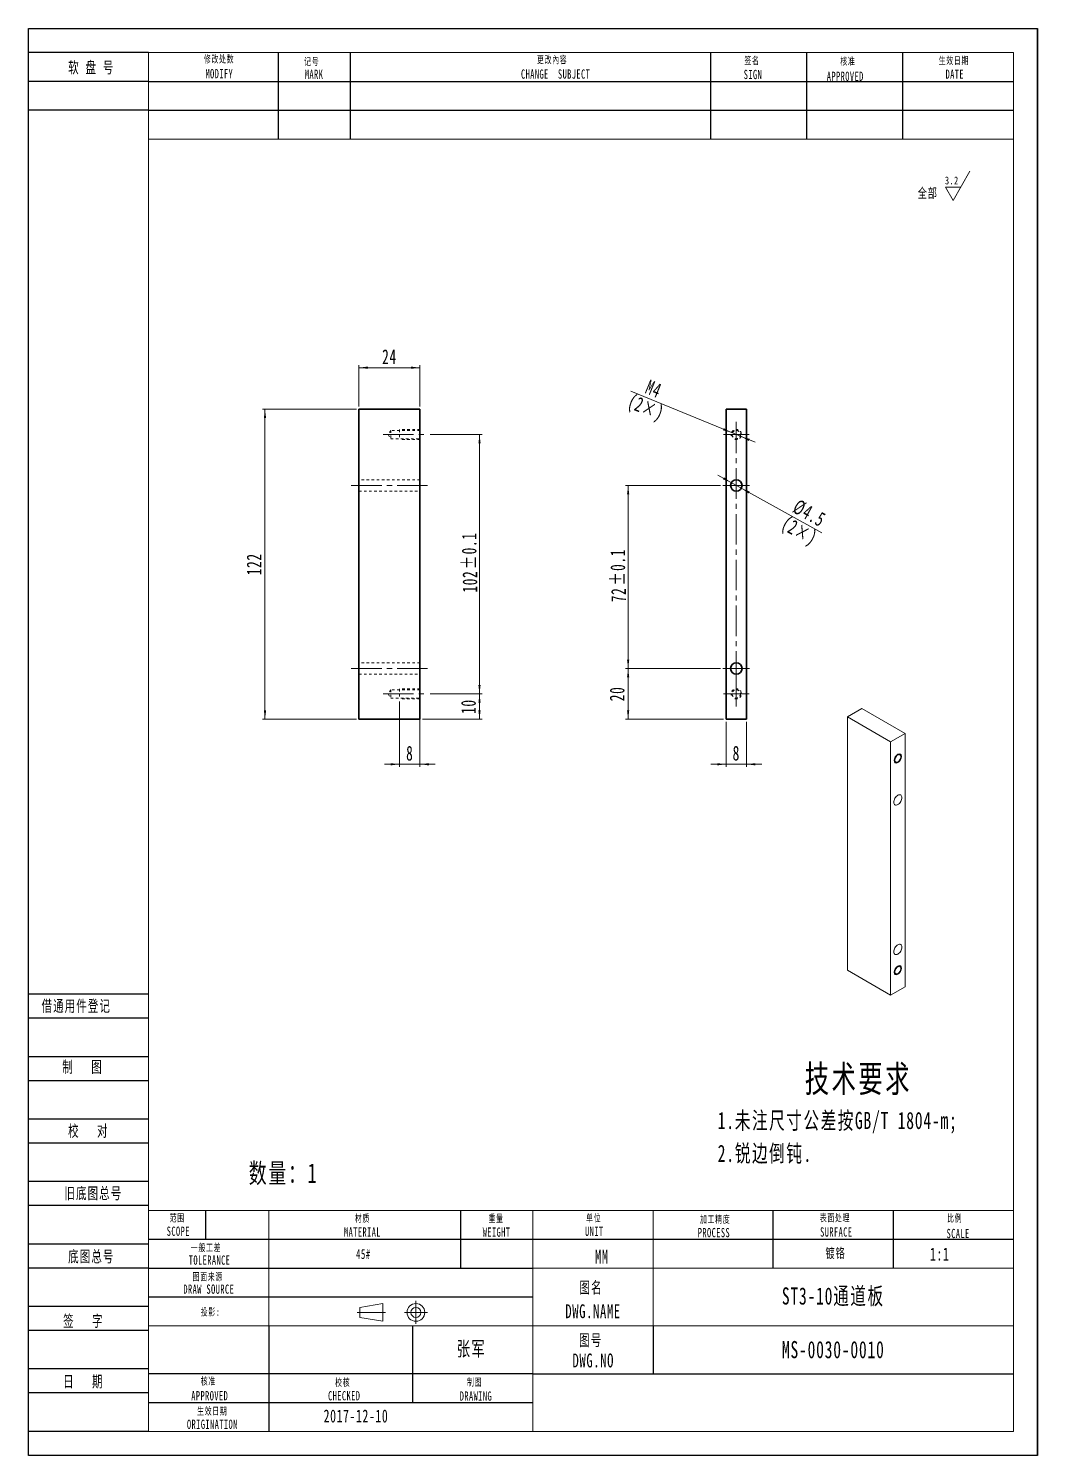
# Model space of a CAD drawing. Header units: millimetres. Extents: x 0 to 8592, y 0 to 561.
# Drawn here: x 3600 to 3996, y 0 to 561 of the extents above; entities that cross this region are included whole.
import ezdxf

# ---------------------------------------------------------------- set-up
doc = ezdxf.new("R2010")
doc.units = ezdxf.units.MM
for name, pattern in [('AD_LTYPE3 0 mm', [16, 11, -1, 1, -1, 1, -1]), ('点画线', [18, 12, -2, 2, -2]), ('虚线', [2, 1, -1])]:
    doc.linetypes.add(name, pattern=pattern)
doc.layers.get('0').update_dxf_attribs({"lineweight": 35})
for name, color, linetype, lineweight in [('ACAD0', 7, 'Continuous', 0), ('ACADA-定位3-标高', 171, 'Continuous', 0), ('ACADA-构件3-柱砼', 9, 'Continuous', 0), ('ACADA-构件8-屋面', 7, 'Continuous', 0), ('EB0', 7, 'Continuous', 35), ('中心线层', 1, '点画线', 18), ('尺寸线层', 3, 'Continuous', 18), ('虚线层', 6, '虚线', 18)]:
    doc.layers.add(name, color=color, linetype=linetype, lineweight=lineweight)
doc.styles.add('标准', font='', dxfattribs={"width": 0.667})
doc.styles.get('标准').set_extended_font_data('宋体')
doc.dimstyles.new('标准', dxfattribs={"dimtxt": 5.779688, "dimasz": 3.5, "dimexe": 1, "dimexo": 1, "dimgap": 1.209086, "dimtad": 1, "dimdec": 1, "dimdsep": 46, "dimtxsty": '标准', "dimblk": '_CAXARROW', "dimcen": 0, "dimdle": 6, "dimazin": 2, "dimtfac": 0.707107, "dimtdec": 3, "dimtmove": 0, "dimatfit": 3, "dimfxl": 1, "dimfrac": 2, "dimtolj": 1, "dimlwd": 18, "dimarcsym": 0})

# ---------------------------------------------------------------- blocks, each defined once
blk = doc.blocks.new('*X125')
at = {"layer": 'EB0', "linetype": 'Continuous', "lineweight": 18}
for points in [[(3692.57, 411.56), (3693.01, 408.06), (3692.13, 408.06)], [(3692.57, 289.56), (3693.01, 293.06), (3692.13, 293.06)]]:
    blk.add_hatch(color=0, dxfattribs=at).paths.add_polyline_path(points, flags=0)
at = {"layer": 'EB0', "color": 0, "linetype": 'Continuous', "lineweight": 18}
for p, q in [((3728.53, 411.56), (3691.57, 411.56)), ((3692.57, 411.56), (3692.57, 289.56)), ((3728.53, 289.56), (3691.57, 289.56))]:
    blk.add_line(p, q, dxfattribs=at)
at = {"layer": 'EB0', "color": 0, "linetype": 'Continuous', "lineweight": 18, "insert": (3688.26, 350.56), "char_height": 5.78, "width": 12.6446, "attachment_point": 5, "rotation": 90, "line_spacing_factor": 1.15057, "style": '标准'}
blk.add_mtext('\\T1.1;122', dxfattribs=at)
blk = doc.blocks.new('_CAXARROW')
blk.add_hatch(color=0).paths.add_polyline_path([(0, 0), (-1, 0.125), (-1, -0.125)], flags=0)
blk = doc.blocks.new('*X126')
at = {"layer": 'EB0', "linetype": 'Continuous', "lineweight": 18}
for points in [[(3729.53, 427.87), (3733.03, 427.43), (3733.03, 428.31)], [(3753.53, 427.87), (3750.03, 427.43), (3750.03, 428.31)]]:
    blk.add_hatch(color=0, dxfattribs=at).paths.add_polyline_path(points, flags=0)
at = {"layer": 'EB0', "color": 0, "linetype": 'Continuous', "lineweight": 18}
for p, q in [((3729.53, 412.56), (3729.53, 428.87)), ((3753.53, 427.87), (3729.53, 427.87)), ((3753.53, 412.56), (3753.53, 428.87))]:
    blk.add_line(p, q, dxfattribs=at)
at = {"layer": 'EB0', "color": 0, "linetype": 'Continuous', "lineweight": 18, "insert": (3741.53, 432.18), "char_height": 5.78, "width": 8.3462, "attachment_point": 5, "line_spacing_factor": 1.15057, "style": '标准'}
blk.add_mtext('\\T1.1;24', dxfattribs=at)
blk = doc.blocks.new('*X127')
at = {"layer": 'EB0', "linetype": 'Continuous', "lineweight": 18}
for points in [[(3835.41, 309.56), (3834.98, 306.06), (3835.85, 306.06)], [(3835.41, 289.56), (3834.98, 293.06), (3835.85, 293.06)]]:
    blk.add_hatch(color=0, dxfattribs=at).paths.add_polyline_path(points, flags=0)
at = {"layer": 'EB0', "color": 0, "linetype": 'Continuous', "lineweight": 18}
for p, q in [((3871.71, 309.56), (3834.41, 309.56)), ((3835.41, 289.56), (3835.41, 309.56)), ((3872.96, 289.56), (3834.41, 289.56))]:
    blk.add_line(p, q, dxfattribs=at)
at = {"layer": 'EB0', "color": 0, "linetype": 'Continuous', "lineweight": 18, "insert": (3831.1, 299.56), "char_height": 5.78, "width": 8.2177, "attachment_point": 5, "rotation": 90, "line_spacing_factor": 1.15057, "style": '标准'}
blk.add_mtext('\\T1.1;20', dxfattribs=at)
blk = doc.blocks.new('*X129')
at = {"color": 0, "attachment_point": 1, "rotation": 90, "line_spacing_factor": 1.15057, "style": '标准'}
for s, insert, char_height, width in [('\\T1.1;%%P0.1', (3828.44, 342.16), 5.7797, 29.0585), ('\\T1.1;72', (3828.73, 335.62), 5.78, 40.4775)]:
    blk.add_mtext(s, dxfattribs=dict(at, insert=insert, char_height=char_height, width=width))
blk = doc.blocks.new('*X128')
at = {"layer": 'EB0', "linetype": 'Continuous', "lineweight": 18}
for points in [[(3835.41, 381.56), (3835.85, 378.06), (3834.98, 378.06)], [(3835.41, 309.56), (3835.85, 313.06), (3834.98, 313.06)]]:
    blk.add_hatch(color=0, dxfattribs=at).paths.add_polyline_path(points, flags=0)
at = {"layer": 'EB0', "color": 0, "linetype": 'Continuous', "lineweight": 18}
for p, q in [((3871.71, 381.56), (3834.41, 381.56)), ((3835.41, 381.56), (3835.41, 309.56)), ((3871.71, 309.56), (3834.41, 309.56))]:
    blk.add_line(p, q, dxfattribs=at)
blk.add_blockref('*X129', (0, 0), dxfattribs=at)
blk = doc.blocks.new('*X130')
at = {"layer": 'EB0', "linetype": 'Continuous', "lineweight": 18}
for points in [[(3776.95, 299.56), (3777.39, 296.06), (3776.51, 296.06)], [(3776.95, 289.56), (3777.39, 293.06), (3776.51, 293.06)]]:
    blk.add_hatch(color=0, dxfattribs=at).paths.add_polyline_path(points, flags=0)
at = {"layer": 'EB0', "color": 0, "linetype": 'Continuous', "lineweight": 18}
for p, q in [((3757.53, 299.56), (3777.95, 299.56)), ((3776.95, 299.56), (3776.95, 289.56)), ((3754.53, 289.56), (3777.95, 289.56))]:
    blk.add_line(p, q, dxfattribs=at)
at = {"layer": 'EB0', "color": 0, "linetype": 'Continuous', "lineweight": 18, "insert": (3772.64, 294.56), "char_height": 5.78, "width": 8.2177, "attachment_point": 5, "rotation": 90, "line_spacing_factor": 1.15057, "style": '标准'}
blk.add_mtext('\\T1.1;10', dxfattribs=at)
blk = doc.blocks.new('*X132')
at = {"color": 0, "attachment_point": 1, "rotation": 90, "line_spacing_factor": 1.15057, "style": '标准'}
for s, insert, char_height, width in [('\\T1.1;%%P0.1', (3769.97, 348.67), 5.7797, 29.0585), ('\\T1.1;102', (3770.26, 339.39), 5.78, 45.9516)]:
    blk.add_mtext(s, dxfattribs=dict(at, insert=insert, char_height=char_height, width=width))
blk = doc.blocks.new('*X131')
at = {"layer": 'EB0', "linetype": 'Continuous', "lineweight": 18}
for points in [[(3776.95, 401.56), (3776.51, 398.06), (3777.39, 398.06)], [(3776.95, 299.56), (3776.51, 303.06), (3777.39, 303.06)]]:
    blk.add_hatch(color=0, dxfattribs=at).paths.add_polyline_path(points, flags=0)
at = {"layer": 'EB0', "color": 0, "linetype": 'Continuous', "lineweight": 18}
for p, q in [((3757.53, 401.56), (3777.95, 401.56)), ((3776.95, 299.56), (3776.95, 401.56)), ((3757.53, 299.56), (3777.95, 299.56))]:
    blk.add_line(p, q, dxfattribs=at)
blk.add_blockref('*X132', (0, 0), dxfattribs=at)
blk = doc.blocks.new('*X133')
at = {"layer": 'EB0', "linetype": 'Continuous', "lineweight": 18}
for points in [[(3875.99, 382.65), (3872.72, 383.97), (3873.15, 384.73)], [(3879.93, 380.47), (3882.78, 378.39), (3883.2, 379.16)]]:
    blk.add_hatch(color=0, dxfattribs=at).paths.add_polyline_path(points, flags=0)
at = {"layer": 'EB0', "color": 0, "linetype": 'Continuous', "lineweight": 18}
blk.add_line((3911.62, 362.92), (3870.75, 385.56), dxfattribs=at)
at = {"layer": 'EB0', "color": 0, "linetype": 'Continuous', "lineweight": 18, "attachment_point": 5, "rotation": 331.0104, "line_spacing_factor": 1.15057, "style": '标准'}
for s, insert, char_height, width in [('\\T1.1;%%C4.5', (3906.66, 370.59), 5.7797, 21.9714), ('\\T1.1;(2×)', (3902.48, 363.05), 5.78, 26.0472)]:
    blk.add_mtext(s, dxfattribs=dict(at, insert=insert, char_height=char_height, width=width))
blk = doc.blocks.new('*X134')
at = {"layer": 'EB0', "linetype": 'Continuous', "lineweight": 18}
for points in [[(3876.11, 402.32), (3873.04, 404.06), (3872.71, 403.25)], [(3879.81, 400.8), (3883.22, 399.88), (3882.88, 399.07)]]:
    blk.add_hatch(color=0, dxfattribs=at).paths.add_polyline_path(points, flags=0)
at = {"layer": 'EB0', "color": 0, "linetype": 'Continuous', "lineweight": 18}
blk.add_line((3836.41, 418.63), (3885.36, 398.52), dxfattribs=at)
at = {"layer": 'EB0', "color": 0, "linetype": 'Continuous', "lineweight": 18, "char_height": 5.78, "attachment_point": 5, "rotation": 337.6671, "line_spacing_factor": 1.15057, "style": '标准'}
for s, insert, width in [('\\T1.1;M4', (3845.5, 419.56), 11.8483), ('\\T1.1;(2×)', (3842.23, 411.59), 24.4739)]:
    blk.add_mtext(s, dxfattribs=dict(at, insert=insert, width=width))
blk = doc.blocks.new('*X135')
at = {"layer": 'EB0', "linetype": 'Continuous', "lineweight": 18}
for points in [[(3745.53, 271.88), (3742.03, 272.31), (3742.03, 271.44)], [(3753.53, 271.88), (3757.03, 272.31), (3757.03, 271.44)]]:
    blk.add_hatch(color=0, dxfattribs=at).paths.add_polyline_path(points, flags=0)
at = {"layer": 'EB0', "color": 0, "linetype": 'Continuous', "lineweight": 18}
for p, q in [((3745.53, 296.56), (3745.53, 270.88)), ((3753.53, 296.56), (3753.53, 270.88)), ((3739.53, 271.88), (3759.53, 271.88))]:
    blk.add_line(p, q, dxfattribs=at)
at = {"layer": 'EB0', "color": 0, "linetype": 'Continuous', "lineweight": 18, "insert": (3749.53, 276.19), "char_height": 5.78, "width": 3.6302, "attachment_point": 5, "line_spacing_factor": 1.15057, "style": '标准'}
blk.add_mtext('\\T1.1;8', dxfattribs=at)
blk = doc.blocks.new('*X148')
at = {"layer": 'EB0', "linetype": 'Continuous', "lineweight": 18}
for points in [[(3873.96, 271.88), (3870.46, 271.44), (3870.46, 272.31)], [(3881.96, 271.88), (3885.46, 271.44), (3885.46, 272.31)]]:
    blk.add_hatch(color=0, dxfattribs=at).paths.add_polyline_path(points, flags=0)
at = {"layer": 'EB0', "color": 0, "linetype": 'Continuous', "lineweight": 18}
for p, q in [((3873.96, 288.56), (3873.96, 270.88)), ((3881.96, 288.56), (3881.96, 270.88)), ((3887.96, 271.88), (3867.96, 271.88))]:
    blk.add_line(p, q, dxfattribs=at)
at = {"layer": 'EB0', "color": 0, "linetype": 'Continuous', "lineweight": 18, "insert": (3877.96, 276.19), "char_height": 5.78, "width": 3.6302, "attachment_point": 5, "line_spacing_factor": 1.15057, "style": '标准'}
blk.add_mtext('\\T1.1;8', dxfattribs=at)
blk = doc.blocks.new('*X343')
at = {"layer": '尺寸线层', "linetype": 'Continuous', "lineweight": 18}
for p, q in [((6.49, -1.41), (13.14, 10.09)), ((3.48, 3.82), (9.51, 3.82)), ((6.49, -1.41), (3.48, 3.82))]:
    blk.add_line(p, q, dxfattribs=at)
at = {"layer": '尺寸线层', "linetype": 'Continuous', "lineweight": 18, "line_spacing_factor": 1.15057, "style": '标准'}
for s, insert, char_height, width, attachment_point in [('\\T1.1;3.2', (8.68, 6.41), 3.116, 6.8178, 6), ('\\T1.1;全部', (-3.47, 1.27), 3.853, 17.1639, 5)]:
    blk.add_mtext(s, dxfattribs=dict(at, insert=insert, char_height=char_height, width=width, attachment_point=attachment_point))

msp = doc.modelspace()

# ---------------------------------------------------------------- linework, layer by layer
at = {"layer": 'ACAD0', "linetype": 'Continuous', "lineweight": 0}
for p, q in [((3646.81, 9.45), (3646.81, 551.83)), ((3646.81, 551.83), (3986.97, 551.83)), ((3986.97, 551.83), (3986.97, 9.45)), ((3646.81, 517.81), (3986.97, 517.81)), ((3646.81, 96.38), (3986.97, 96.38)), ((3694.05, 51.02), (3694.05, 96.38)), ((3797.99, 9.45), (3797.99, 96.38)), ((3845.24, 51.02), (3845.24, 96.38)), ((3797.99, 73.7), (3986.97, 73.7)), ((3646.81, 51.02), (3986.97, 51.02)), ((3646.81, 9.45), (3986.97, 9.45))]:
    msp.add_line(p, q, dxfattribs=at)
at = {"layer": 'ACAD0', "color": 7, "linetype": 'Continuous', "lineweight": 15}
for p, q in [((3921.7, 290.5), (3927.36, 293.76)), ((3944.33, 283.97), (3927.36, 293.76)), ((3938.67, 280.7), (3921.7, 290.5)), ((3921.7, 290.5), (3921.7, 190.88)), ((3938.67, 280.7), (3944.33, 283.97)), ((3938.67, 181.08), (3938.67, 280.7)), ((3944.33, 184.35), (3944.33, 283.97)), ((3921.7, 190.88), (3938.67, 181.08)), ((3938.67, 181.08), (3944.33, 184.35))]:
    msp.add_line(p, q, dxfattribs=at)
at = {"layer": 'ACAD0', "color": 7, "linetype": 'Continuous', "lineweight": 0}
for points in [[(3942.92, 274.99), (3942.81, 274.3), (3942.5, 273.59), (3942.04, 272.97), (3941.5, 272.54), (3940.96, 272.35), (3940.5, 272.44), (3940.2, 272.79), (3940.09, 273.35), (3940.2, 274.04), (3940.5, 274.75), (3940.96, 275.37), (3941.5, 275.8), (3942.04, 275.99), (3942.5, 275.9), (3942.81, 275.55), (3942.92, 274.99)], [(3942.92, 191.7), (3942.81, 191.01), (3942.5, 190.31), (3942.04, 189.69), (3941.5, 189.25), (3940.96, 189.06), (3940.5, 189.15), (3940.2, 189.5), (3940.09, 190.07), (3940.2, 190.75), (3940.5, 191.46), (3940.96, 192.08), (3941.5, 192.52), (3942.04, 192.7), (3942.5, 192.61), (3942.81, 192.26), (3942.92, 191.7)]]:
    msp.add_lwpolyline(points, dxfattribs=at)
at = {"layer": 'ACAD0', "color": 7, "linetype": 'Continuous', "lineweight": 15}
for points in [[(3942.67, 274.84), (3942.64, 275.14), (3942.55, 275.38), (3942.4, 275.55), (3942.2, 275.65), (3941.97, 275.67), (3941.71, 275.61), (3941.44, 275.48), (3941.17, 275.27), (3940.92, 275), (3940.7, 274.69), (3940.53, 274.35), (3940.41, 274), (3940.34, 273.66), (3940.34, 273.34), (3940.41, 273.08), (3940.53, 272.87), (3940.7, 272.73), (3940.92, 272.67), (3941.17, 272.69), (3941.44, 272.79), (3941.71, 272.96), (3941.97, 273.2), (3942.2, 273.49), (3942.4, 273.82), (3942.55, 274.17), (3942.64, 274.51), (3942.67, 274.84)], [(3941.5, 259.68), (3941.19, 259.46), (3940.89, 259.18), (3940.62, 258.86), (3940.38, 258.49), (3940.18, 258.1), (3940.03, 257.69), (3939.94, 257.3), (3939.91, 256.92), (3939.94, 256.58), (3940.03, 256.29), (3940.18, 256.05), (3940.38, 255.89), (3940.62, 255.8), (3940.89, 255.79), (3941.19, 255.86), (3941.5, 256), (3941.81, 256.22), (3942.11, 256.49), (3942.39, 256.82), (3942.63, 257.19), (3942.83, 257.58), (3942.97, 257.98), (3943.06, 258.38), (3943.09, 258.76), (3943.06, 259.1), (3942.97, 259.39), (3942.83, 259.62), (3942.63, 259.79), (3942.39, 259.88), (3942.11, 259.89), (3941.81, 259.82), (3941.5, 259.68)], [(3941.5, 200.89), (3941.19, 200.67), (3940.89, 200.39), (3940.62, 200.07), (3940.38, 199.7), (3940.18, 199.31), (3940.03, 198.9), (3939.94, 198.51), (3939.91, 198.13), (3939.94, 197.79), (3940.03, 197.5), (3940.18, 197.26), (3940.38, 197.1), (3940.62, 197.01), (3940.89, 197), (3941.19, 197.07), (3941.5, 197.21), (3941.81, 197.43), (3942.11, 197.7), (3942.39, 198.03), (3942.63, 198.4), (3942.83, 198.79), (3942.97, 199.19), (3943.06, 199.59), (3943.09, 199.97), (3943.06, 200.31), (3942.97, 200.6), (3942.83, 200.83), (3942.63, 201), (3942.39, 201.09), (3942.11, 201.1), (3941.81, 201.03), (3941.5, 200.89)], [(3942.67, 191.56), (3942.64, 191.85), (3942.55, 192.09), (3942.4, 192.26), (3942.2, 192.37), (3941.97, 192.39), (3941.71, 192.33), (3941.44, 192.19), (3941.17, 191.98), (3940.92, 191.71), (3940.7, 191.4), (3940.53, 191.06), (3940.41, 190.71), (3940.34, 190.37), (3940.34, 190.06), (3940.41, 189.79), (3940.53, 189.58), (3940.7, 189.44), (3940.92, 189.38), (3941.17, 189.4), (3941.44, 189.5), (3941.71, 189.67), (3941.97, 189.91), (3942.2, 190.2), (3942.4, 190.53), (3942.55, 190.88), (3942.64, 191.23), (3942.67, 191.56)]]:
    msp.add_lwpolyline(points, dxfattribs=at)
at = {"layer": 'ACADA-构件3-柱砼', "linetype": 'ByBlock', "lineweight": -2, "ltscale": 0.2}
for p, q in [((3599.56, 0), (3599.56, 561.27)), ((3599.56, 561.27), (3996.42, 561.27)), ((3996.42, 0), (3996.42, 561.27)), ((3996.42, 561.27), (3996.42, 0)), ((3646.81, 551.83), (3599.56, 551.83)), ((3697.83, 517.81), (3697.83, 551.83)), ((3726.18, 517.81), (3726.18, 551.83)), ((3867.91, 517.81), (3867.91, 551.83)), ((3905.71, 517.81), (3905.71, 551.83)), ((3943.51, 517.81), (3943.51, 551.83)), ((3646.81, 540.49), (3599.56, 540.49)), ((3646.81, 540.49), (3986.97, 540.49)), ((3646.81, 529.15), (3599.56, 529.15)), ((3646.81, 529.15), (3986.97, 529.15)), ((3646.81, 181.42), (3599.56, 181.42)), ((3646.81, 171.97), (3599.56, 171.97)), ((3646.81, 156.85), (3599.56, 156.85)), ((3646.81, 147.41), (3599.56, 147.41)), ((3646.81, 132.29), (3599.56, 132.29)), ((3646.81, 122.84), (3599.56, 122.84)), ((3646.81, 107.72), (3599.56, 107.72)), ((3646.81, 98.27), (3599.56, 98.27)), ((3669.22, 96.4), (3669.22, 85.04)), ((3769.64, 73.7), (3769.64, 96.38)), ((3892.48, 73.7), (3892.48, 96.38)), ((3939.73, 73.7), (3939.73, 96.38)), ((3646.81, 85.04), (3986.97, 85.04)), ((3646.81, 83.15), (3599.56, 83.15)), ((3646.81, 73.7), (3599.56, 73.7)), ((3646.81, 73.7), (3797.99, 73.7)), ((3646.81, 62.36), (3797.99, 62.36)), ((3646.81, 58.58), (3599.56, 58.58)), ((3694.05, 51.02), (3694.05, 9.45)), ((3750.75, 20.79), (3750.75, 51.02)), ((3845.24, 51.02), (3845.24, 32.13)), ((3646.81, 49.14), (3599.56, 49.14)), ((3646.81, 34.02), (3599.56, 34.02)), ((3797.99, 32.13), (3646.81, 32.13)), ((3797.99, 32.13), (3986.97, 32.13)), ((3646.81, 24.57), (3599.56, 24.57)), ((3646.81, 20.79), (3797.99, 20.79)), ((3646.81, 9.45), (3599.56, 9.45)), ((3996.42, 0), (3599.56, 0))]:
    msp.add_line(p, q, dxfattribs=at)
at = {"layer": 'ACADA-构件8-屋面', "linetype": 'Continuous', "lineweight": 18}
for p, q in [((3728.77, 56.26), (3740, 56.26)), ((3729.83, 58.24), (3738.93, 59.75)), ((3729.83, 58.24), (3729.83, 54.28)), ((3738.93, 59.75), (3738.93, 52.77)), ((3747.39, 56.26), (3756.48, 56.26)), ((3751.94, 51.71), (3751.94, 60.81)), ((3729.83, 54.28), (3738.93, 52.77))]:
    msp.add_line(p, q, dxfattribs=at)
for radius in [3.49, 1.98]:
    msp.add_circle((3751.94, 56.26), radius, dxfattribs=at)
at = {"layer": 'EB0'}
for p, q in [((3729.53, 411.56), (3729.53, 289.56)), ((3753.53, 411.56), (3729.53, 411.56)), ((3753.53, 289.56), (3753.53, 411.56)), ((3873.96, 411.56), (3873.96, 289.56)), ((3881.96, 411.56), (3873.96, 411.56)), ((3881.96, 411.56), (3881.96, 289.56)), ((3729.53, 289.56), (3753.53, 289.56)), ((3881.96, 289.56), (3873.96, 289.56))]:
    msp.add_line(p, q, dxfattribs=at)
for centre in [(3877.96, 381.56), (3877.96, 309.56)]:
    msp.add_circle(centre, 2.25, dxfattribs=at)
at = {"layer": '中心线层', "linetype": '点画线', "lineweight": 18}
for p, q in [((3877.96, 396.56), (3877.96, 406.56)), ((3739.03, 401.56), (3756.53, 401.56)), ((3872.96, 401.56), (3882.96, 401.56)), ((3877.96, 376.31), (3877.96, 396.56)), ((3726.53, 381.56), (3756.53, 381.56)), ((3872.71, 381.56), (3883.21, 381.56)), ((3877.96, 304.31), (3877.96, 376.31)), ((3726.53, 309.56), (3756.53, 309.56)), ((3872.71, 309.56), (3883.21, 309.56)), ((3877.96, 294.56), (3877.96, 304.56)), ((3739.03, 299.56), (3756.53, 299.56)), ((3872.96, 299.56), (3882.96, 299.56))]:
    msp.add_line(p, q, dxfattribs=at)
at = {"layer": '虚线层', "color": 6, "linetype": '虚线', "lineweight": 18}
for p, q in [((3742.03, 403.21), (3741.03, 401.56)), ((3741.03, 401.56), (3742.03, 399.91)), ((3742.03, 403.21), (3742.03, 399.91)), ((3753.53, 403.21), (3742.03, 403.21)), ((3742.03, 399.91), (3753.53, 399.91)), ((3753.53, 403.56), (3745.53, 403.56)), ((3745.53, 403.56), (3745.53, 399.56)), ((3753.53, 399.56), (3745.53, 399.56)), ((3753.53, 383.81), (3729.53, 383.81)), ((3729.53, 379.31), (3753.53, 379.31)), ((3753.53, 311.81), (3729.53, 311.81)), ((3729.53, 307.31), (3753.53, 307.31)), ((3742.03, 301.21), (3741.03, 299.56)), ((3741.03, 299.56), (3742.03, 297.91)), ((3742.03, 301.21), (3742.03, 297.91)), ((3753.53, 301.21), (3742.03, 301.21)), ((3742.03, 297.91), (3753.53, 297.91)), ((3753.53, 301.56), (3745.53, 301.56)), ((3745.53, 301.56), (3745.53, 297.56)), ((3753.53, 297.56), (3745.53, 297.56))]:
    msp.add_line(p, q, dxfattribs=at)
for centre in [(3877.96, 401.56), (3877.96, 299.56)]:
    msp.add_circle(centre, 1.65, dxfattribs=at)
for centre in [(3877.96, 401.56), (3877.96, 299.56)]:
    msp.add_arc(centre, 2, 255, 195, dxfattribs=at)

# ---------------------------------------------------------------- block references
at = {"layer": 'ACAD0'}
msp.add_blockref('*X343', (3956.73, 495.09), dxfattribs=at)

# ---------------------------------------------------------------- texts
at = {"layer": 'ACADA-定位3-标高', "linetype": 'Continuous', "lineweight": 18, "line_spacing_factor": 1.15057, "style": '标准'}
for s, insert, char_height, width, attachment_point in [('\\T1.1;数量：1', (3686.19, 106.33), 7.715, 38.9526, 7), ('\\T1.1;ST3-10通道板', (3916.1, 62.36), 6.743, 141.736, 5), ('\\T1.1;MS-0030-0010', (3916.1, 41.58), 6.743, 141.736, 5), ('\\T1.1;2017-12-10', (3715.64, 12.89), 5.0988, 39.173, 7)]:
    msp.add_mtext(s, dxfattribs=dict(at, insert=insert, char_height=char_height, width=width, attachment_point=attachment_point))
at = {"layer": 'ACADA-定位3-标高', "linetype": 'AD_LTYPE3 0 mm', "lineweight": 0, "insert": (3954.15, 76.59), "char_height": 5.097, "width": 10.8681, "attachment_point": 7, "line_spacing_factor": 1.15057, "style": '标准'}
msp.add_mtext('\\T1.1;1:1', dxfattribs=at)
at = {"layer": 'ACADA-构件8-屋面', "linetype": 'Continuous', "lineweight": 18, "line_spacing_factor": 1.15057, "style": '标准'}
for s, insert, char_height, width, attachment_point in [('\\T1.1;修改处数', (3674.49, 549.11), 2.913, 20.7275, 5), ('\\T1.1;记号', (3710.96, 548.12), 2.913, 14.5107, 5), ('\\T1.1;更改內容', (3805.53, 548.86), 2.913, 39.3958, 5), ('\\T1.1;签名', (3884.13, 548.52), 2.913, 14.5107, 5), ('\\T1.1;核准', (3921.86, 548.27), 2.913, 18.6593, 5), ('\\T1.1;生效日期', (3963.54, 548.52), 2.913, 16.5789, 5), ('\\T1.1;软 盘 号', (3615.14, 548.28), 4.5511, 24.9916, 1), ('\\T1.1;MODIFY', (3674.59, 543.49), 3.6408, 16.591, 5), ('\\T1.1;MARK', (3711.87, 543.27), 3.641, 12.4425, 5), ('\\T1.1;CHANGE  SUBJECT', (3806.89, 543.34), 3.6408, 35.2594, 5), ('\\T1.1;SIGN', (3884.51, 543.18), 3.641, 12.4425, 5), ('\\T1.1;DATE', (3963.9, 543.34), 3.641, 12.4425, 5), ('\\T1.1;APPROVED', (3920.82, 542.47), 3.6408, 16.591, 5), ('\\T1.1;借通用件登记', (3604.66, 179.11), 4.5511, 42.9407, 1), ('\\T1.1;制   图', (3612.85, 155.13), 4.5511, 24.9916, 1), ('\\T1.1;校   对', (3615.14, 129.94), 4.5511, 24.9916, 1), ('\\T1.1;旧底图总号', (3613.68, 105.42), 4.5511, 71.2879, 1), ('\\T1.1;SCOPE', (3658.46, 88.18), 3.6408, 10.4963, 5), ('\\T1.1;范围', (3658.06, 93.27), 2.913, 9.1903, 5), ('\\T1.1;材质', (3730.91, 93.14), 2.913, 15.0019, 5), ('\\T1.1;重量', (3783.49, 93.16), 2.913, 16.9391, 5), ('\\T1.1;UNIT', (3822.09, 88.16), 3.641, 11.0089, 5), ('\\T1.1;单位', (3821.87, 93.24), 2.913, 13.0647, 5), ('\\T1.1;加工精度', (3869.64, 92.76), 2.913, 18.3844, 5), ('\\T1.1;表面处理', (3916.77, 93.31), 2.913, 18.3844, 5), ('\\T1.1;比例', (3963.87, 93.18), 2.913, 16.6913, 5), ('\\T1.1;MATERIAL', (3730.91, 87.9), 3.6408, 15.3921, 5), ('\\T1.1;WEIGHT', (3783.66, 87.82), 3.6408, 15.2903, 5), ('\\T1.1;PROCESS', (3869.16, 87.63), 3.6408, 14.676, 5), ('\\T1.1;SURFACE', (3917.28, 87.89), 3.6408, 14.5742, 5), ('\\T1.1;SCALE', (3965.22, 87.27), 3.6408, 15.1339, 5), ('\\T1.1;底图总号', (3615.14, 80.56), 4.551, 24.9916, 1), ('\\T1.1;TOLERANCE', (3670.77, 76.81), 3.6408, 18.4486, 5), ('\\T1.1;一般工差', (3669.38, 81.59), 2.913, 20.3216, 5), ('\\T1.1;   MM', (3820.98, 78.18), 5.4613, 22.3434, 5), ('\\T1.1;图面来源', (3670.07, 70.15), 2.913, 24.196, 5), ('\\T1.1;图名', (3820.84, 65.83), 4.551, 13.7855, 5), ('\\T1.1;投影:', (3671.13, 56.28), 2.913, 108.913, 5), ('\\T1.1;签   字', (3613.16, 55.19), 4.5511, 24.9916, 1), ('\\T1.1;张军', (3773.77, 41.66), 5.772, 75.5925, 5), ('\\T1.1;图号', (3820.71, 45.12), 4.551, 22.5029, 5), ('\\T1.1;日   期', (3613.16, 31.38), 4.5511, 24.9916, 1), ('\\T1.1;核准', (3670.29, 29.07), 2.913, 16.9391, 5), ('\\T1.1;校核', (3723.14, 28.58), 2.913, 15.0019, 5), ('\\T1.1;制图', (3775.02, 28.7), 2.913, 18.8763, 5), ('\\T1.1;APPROVED', (3670.83, 23.46), 3.6408, 17.0202, 5), ('\\T1.1;CHECKED', (3723.73, 23.46), 3.6408, 14.676, 5), ('\\T1.1;DRAWING', (3775.53, 23.34), 3.6408, 14.1672, 5), ('\\T1.1;生效日期', (3671.83, 17.29), 2.913, 24.196, 5), ('\\T1.1;ORIGINATION', (3671.86, 12.24), 3.6408, 20.5743, 5)]:
    msp.add_mtext(s, dxfattribs=dict(at, insert=insert, char_height=char_height, width=width, attachment_point=attachment_point))
at = {"layer": '尺寸线层', "linetype": 'Continuous', "lineweight": 18, "line_spacing_factor": 1.15057, "style": '标准'}
for s, insert, char_height, width, attachment_point in [('\\T1.1;技术要求', (3904.88, 153.44), 10.537, 72.7231, 1), ('\\T1.1;1.未注尺寸公差按GB/T 1804-m;\\P2.锐边倒钝.', (3870.65, 135.15), 6.743, 128.952, 1), ('\\T1.1;45#', (3731.26, 79.19), 3.853, 40.532, 5), ('\\T1.1;镀铬', (3916.98, 79.37), 3.853, 47.2453, 5), ('\\T1.1;DRAW SOURCE', (3670.45, 65.39), 3.6408, 47.2128, 5), ('\\T1.1;DWG.NAME', (3821.61, 56.69), 5.4613, 47.2453, 5), ('\\T1.1;DWG.NO', (3821.71, 37.33), 5.4613, 47.4484, 5)]:
    msp.add_mtext(s, dxfattribs=dict(at, insert=insert, char_height=char_height, width=width, attachment_point=attachment_point))

# ---------------------------------------------------------------- dimensions: what is measured, and where the dimension line sits
at = {"layer": '尺寸线层'}
for base, p1, p2, picture, middle in [((3729.53, 427.87), (3753.53, 411.56), (3729.53, 411.56), '*X126', (3741.53, 427.87)), ((3753.53, 271.88), (3745.53, 297.56), (3753.53, 297.56), '*X135', (3749.53, 271.88)), ((3873.96, 271.88), (3881.96, 289.56), (3873.96, 289.56), '*X148', (3877.96, 271.88))]:
    dim = msp.add_linear_dim(base=base, p1=p1, p2=p2, dimstyle='标准', override={"dimsah": 1, "dimtfill": 1, "dimtzin": 8}, dxfattribs=at)
    dim.commit()
    dim.dimension.update_dxf_attribs({"geometry": picture, "text_midpoint": middle})
dim = msp.add_diameter_dim_2p(p1=(3879.81, 400.8), p2=(3876.11, 402.32), text='M4', dimstyle='标准', override={"dimpost": '%%C<>\\X(2×)', "dimsah": 1, "dimtmove": 2, "dimtfill": 1}, dxfattribs=at)
dim.commit()
dim.dimension.update_dxf_attribs({"geometry": '*X134', "text_midpoint": (3843.86, 415.57), "dimtype": 163})
for base, p1, p2, override, picture, middle in [((3692.57, 289.56), (3729.53, 411.56), (3729.53, 289.56), {"dimsah": 1, "dimtfill": 1, "dimtzin": 8}, '*X125', (3692.57, 350.56)), ((3776.95, 401.56), (3756.53, 299.56), (3756.53, 401.56), {"dimsah": 1, "dimtol": 1, "dimtp": 0.1, "dimtm": -0.1, "dimtfac": 1, "dimtfill": 1, "dimtzin": 8}, '*X131', (3776.95, 350.56)), ((3835.41, 309.56), (3872.71, 381.56), (3872.71, 309.56), {"dimsah": 1, "dimtol": 1, "dimtp": 0.1, "dimtm": -0.1, "dimtfac": 1, "dimtfill": 1, "dimtzin": 8}, '*X128', (3835.41, 345.56)), ((3835.41, 309.56), (3873.96, 289.56), (3872.71, 309.56), {"dimsah": 1, "dimtfill": 1, "dimtzin": 8}, '*X127', (3835.41, 299.56)), ((3776.95, 289.56), (3756.53, 299.56), (3753.53, 289.56), {"dimsah": 1, "dimtfill": 1, "dimtzin": 8}, '*X130', (3776.95, 294.56))]:
    dim = msp.add_linear_dim(base=base, p1=p1, p2=p2, angle=90, dimstyle='标准', override=override, dxfattribs=at)
    dim.commit()
    dim.dimension.update_dxf_attribs({"geometry": picture, "text_midpoint": middle})
dim = msp.add_diameter_dim_2p(p1=(3875.99, 382.65), p2=(3879.93, 380.47), dimstyle='标准', override={"dimpost": '%%C<>\\X(2×)', "dimsah": 1, "dimtmove": 2, "dimtfill": 1, "dimtzin": 8}, dxfattribs=at)
dim.commit()
dim.dimension.update_dxf_attribs({"geometry": '*X133', "text_midpoint": (3904.57, 366.82), "dimtype": 163})

doc.saveas('drawing.dxf')
